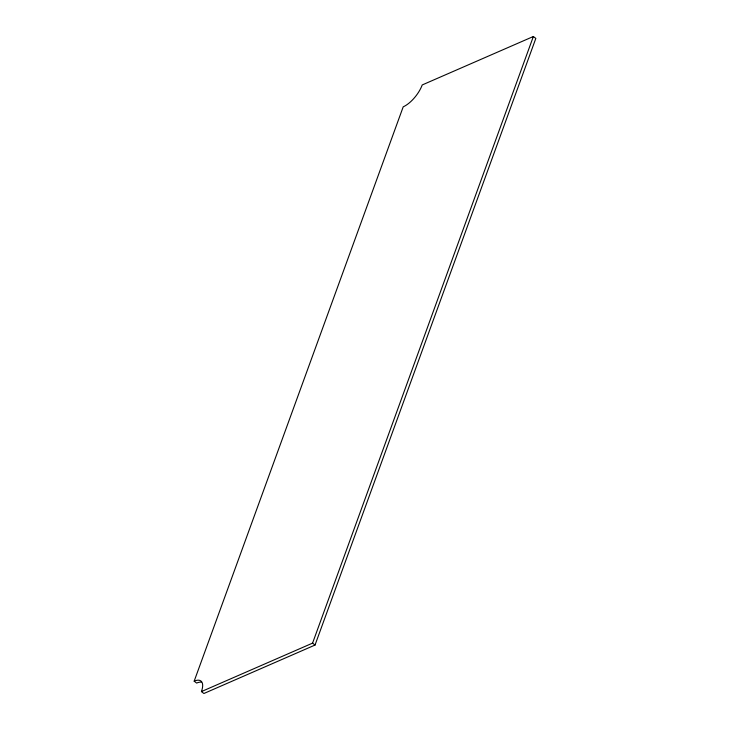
<?xml version="1.0" encoding="UTF-8"?>
<svg xmlns="http://www.w3.org/2000/svg" width="730" height="730" viewBox="0 0 730 730"><rect width="100%" height="100%" fill="white"/><g stroke="black" fill="none" stroke-linecap="round" stroke-linejoin="round"><path stroke-width="1.09" d="M194.171 681.163L403.215 106.817A20.623 8.641 -52.1 0 0 422.214 84.954L533.365 36.5L535.829 38.416L315.031 645.046L203.889 693.5L201.416 691.584A20.623 8.641 -52.1 0 0 194.171 681.163L196.635 683.079A20.623 8.641 -52.1 0 1 201.215 682.121M201.416 691.584L312.568 643.13L533.365 36.5M312.568 643.13L315.031 645.046"/></g></svg>
